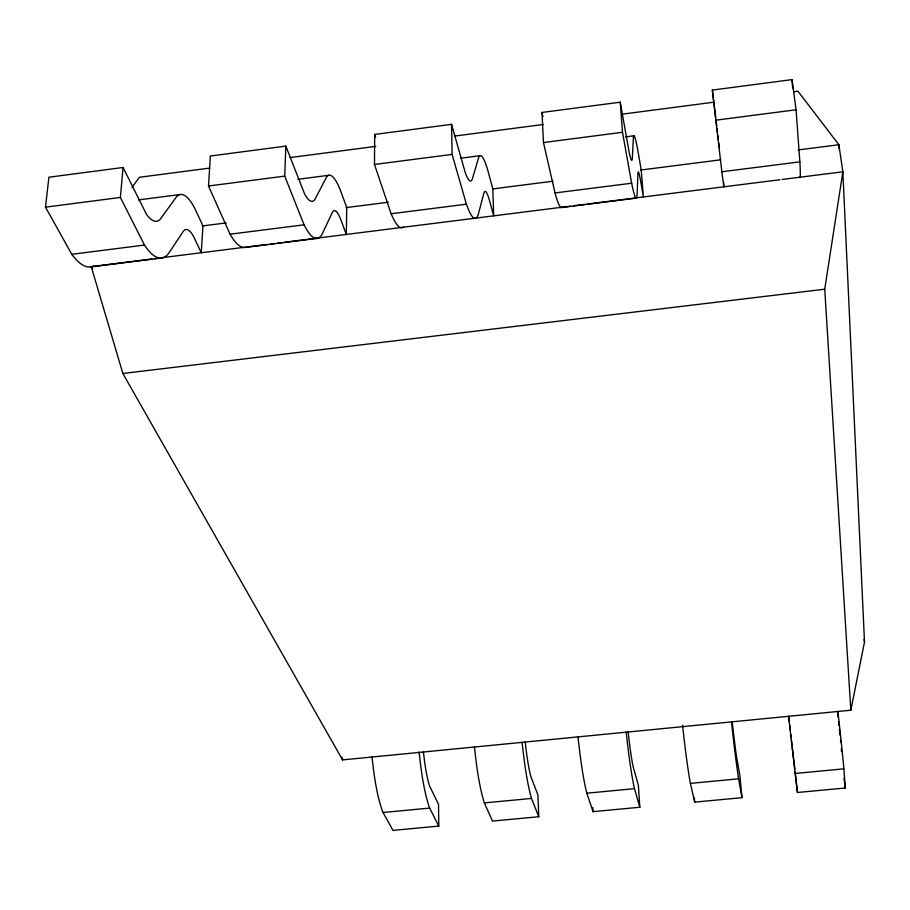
<?xml version="1.0" encoding="UTF-8"?>
<svg xmlns="http://www.w3.org/2000/svg" width="910" height="910" viewBox="0 0 910 910"><rect width="100%" height="100%" fill="white"/><g stroke="black" fill="none" stroke-linecap="round" stroke-linejoin="round"><path stroke-width="1.36" d="M403.426 227.09A110.178 17.347 82 0 1 391.118 213.759L374.476 164.471L374.692 134.43L451.542 124.34L465.51 173.435A72.265 8.895 82.3 0 0 472.279 179.202L478.728 157.259A80.319 9.498 82.8 0 1 487.783 170.25L492.822 188.893L493.675 215.852L489.705 201.258A44.499 5.255 82.8 0 0 483.813 193.375L478.558 213.35A110.622 13.627 82.3 0 1 466.409 204.193L452.099 154.404L451.542 124.34M285.842 146.1L304.657 194.114A71.651 14.105 81.6 0 0 314.94 199.381L326.576 176.95A79.671 15.072 82.3 0 1 340.01 189.257L346.744 207.537L346.312 234.439L341 220.14A44.135 8.349 82.3 0 0 332.23 212.69L322.618 233.062A109.678 21.601 81.6 0 1 304.054 224.815L284.739 176.119L285.842 146.1L210.358 156.019L208.515 186.004L230.071 234.2A109.268 25.196 81.2 0 0 245.552 247.418L317.579 238.329M123.066 167.486L146.555 214.453A71.071 19.133 80.7 0 0 160.24 219.219L176.881 196.321A79.045 20.464 81.8 0 1 194.569 207.969L202.941 225.885L201.269 252.741L194.66 238.716A43.794 11.33 81.8 0 0 183.081 231.697L169.26 252.445A108.779 29.313 80.7 0 1 144.497 245.063L120.382 197.447L123.066 167.486L48.913 177.222L45.5 207.161L71.788 254.299A108.381 32.771 80.3 0 0 93.559 266.186M151.993 258.952L91.239 266.619L122.861 373.487L342.581 759.907L850.816 710.221L824.744 289.198L842.853 171.797L838.884 144.736L797.922 91.193L793.702 91.751M850.816 710.221L864.5 642.016L842.853 171.797L782.213 179.452M131.927 187.505L139.378 177.279L209.732 168.077M562.346 207.036A111.134 9.214 82.8 0 1 555.02 192.943L543.475 142.551L542.007 112.453L620.245 102.182L629.197 152.38A72.891 3.492 83.1 0 0 632.313 158.67L633.417 137.239A80.979 3.731 83.3 0 1 637.933 150.935L641.22 169.954L643.393 196.958L640.811 182.068A44.863 2.07 83.3 0 0 637.91 173.742L637.159 193.307A111.589 5.358 83.1 0 1 631.654 183.217L622.508 132.291L620.245 102.182M723.951 185.72A112.123 0.785 83.5 0 1 721.846 171.762L712.359 90.079L792.041 79.614L796.079 109.78L799.856 161.866A112.601 3.208 83.9 0 1 799.56 177.109M289.937 157.589L375.773 146.374M454.579 136.079L543.225 124.488M622.03 114.194L713.497 102.238M45.5 207.161L120.382 197.447M208.515 186.004L284.739 176.119M374.476 164.471L452.099 154.404M543.475 142.551L622.508 132.291M715.578 120.222L796.079 109.78M138.468 199.927L180.021 194.547M297.877 179.293L328.851 175.277M460.471 158.238L480.105 155.69M625.477 136.875L633.861 135.783M202.304 225.964L226.26 222.916M345.993 207.628L388.251 202.236M492.492 188.939L553.075 181.204M640.413 170.068L720.709 159.819M798.081 149.945L838.884 144.736L839.077 148.819M71.788 254.299L144.497 245.063M230.071 234.2L304.054 224.815M391.118 213.759L466.409 204.193M555.02 192.943L631.654 183.217M721.846 171.762L799.856 161.866M154.689 258.611L267.506 244.38M270.327 244.028L274.558 243.493M277.379 243.141L281.884 242.572M284.432 242.253L570.695 206.138M573.516 205.774L585.096 204.318M587.61 203.999L780.029 179.725M91.409 266.857L162.23 257.928M561.777 207.525L636.306 198.13M122.861 373.487L824.744 289.198M383.019 812.493L429.656 808.08L438.779 826.098L392.995 830.386L383.019 812.493A67.738 13.127 85 0 1 373.111 766.504L371.951 756.665M484.359 802.904L531.508 798.434L538.765 816.736L492.481 821.07L484.359 802.904A68.102 10.021 84.7 0 1 475.532 756.54L474.417 746.951M586.813 793.19L634.475 788.674L639.821 807.261L593.047 811.64L586.813 793.19A68.466 6.859 84.3 0 1 579.09 746.473L577.986 736.827M690.394 783.385L738.59 778.812L741.98 797.683L694.694 802.119L690.394 783.385A68.841 3.617 84 0 1 683.808 736.292L682.545 725.202M788.606 716.238L795.135 773.466L843.866 768.848A69.399 1.24 83.5 0 0 838.974 721.198L837.894 711.415M795.135 773.466L797.444 792.485L845.254 788.014L843.866 768.848M91.239 266.619L92.604 269.11M374.692 134.43L375.568 137.069M341.91 757.143L342.581 759.907M542.007 112.453L542.94 116.605M719.435 147.568L718.82 143.052M864.136 639.252L864.5 642.016M844.07 778.391L845.254 788.014M712.359 90.079L715.704 117.595M716.034 120.347L716.705 125.842M717.046 128.594L717.546 132.724M717.876 135.476L718.377 139.605M794.885 769.223L792.223 747.099M423.412 751.808L424.481 760.828A44.385 7.644 84.9 0 0 429.6 786.047L438.529 804.36L438.779 826.098M419.089 752.047L420.238 761.92A67.909 11.705 84.9 0 0 429.656 808.08M791.381 739.75L791.962 744.789M628.128 731.788L629.185 740.922A44.863 3.503 84.2 0 0 633.098 766.527L638.376 785.398L639.821 807.261M626.171 732.118L627.274 741.786A68.637 5.369 84.2 0 0 634.475 788.674M525.207 741.855L526.276 750.932A44.624 5.596 84.5 0 0 530.792 776.344L537.924 794.931L538.765 816.736M522.078 742.298L523.182 751.91A68.273 8.565 84.5 0 0 531.508 798.434M789.743 725.293L790.312 730.332M790.744 734.233L791.074 737.054M732.209 721.789L733.232 730.798A45.102 1.365 83.8 0 0 736.531 756.608L739.921 775.764L741.98 797.683M731.435 721.823L732.539 731.549A69.012 2.093 83.8 0 0 738.59 778.812M837.587 712.883L838.053 717.034M788.731 716.261L789.345 721.789M795.192 771.908L797.444 792.485M694.353 798.013L694.694 802.119M792.041 79.614L792.655 87.951M841.295 748.839L841.488 751.489M592.819 807.545L593.047 811.64M838.554 721.584A45.352 0.819 83.5 0 1 838.997 725.623M839.418 729.524A45.352 0.819 83.5 0 1 839.987 735.064M840.499 740.114A45.352 0.819 83.5 0 1 840.726 742.435M723.678 182.364A112.123 0.785 83.5 0 1 723.848 184.286"/></g></svg>
